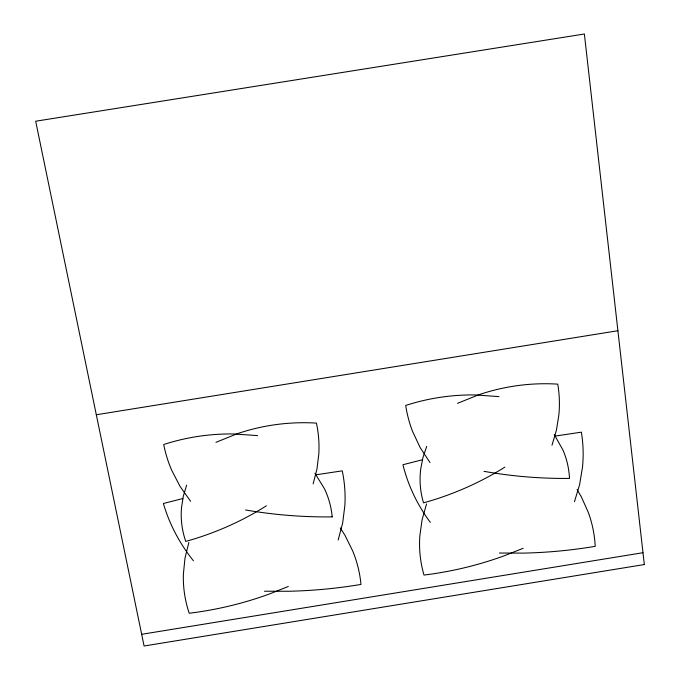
<?xml version="1.0" encoding="UTF-8"?>
<svg xmlns="http://www.w3.org/2000/svg" width="680" height="680" viewBox="0 0 680 680"><rect width="100%" height="100%" fill="white"/><g stroke="black" fill="none" stroke-linecap="round" stroke-linejoin="round"><path stroke-width="1.02" d="M188.836 542.495L184.977 558.263L183.379 574.217A125.078 118.031 -3.9 0 0 189.21 613.258A372.317 360.077 36.2 0 0 269.288 594.039L288.311 586.466M313.14 483.888L316.982 468.962L318.835 453.713A124.78 119.654 11 0 0 316.429 423.096A194.99 182.971 -3.7 0 0 237.082 433.78L215.959 442.331M338.173 540.031L342.652 523.056L344.853 505.708A143.233 136.382 7.4 0 0 342.252 470.858L316.03 474.776M426.538 503.956L422.076 519.8L419.832 535.823A125.078 117.436 -23.2 0 0 423.997 575.067A366.928 363.409 -62.2 0 0 504.058 555.866L523.2 548.275M551.998 445.221L556.418 430.227L558.875 414.911A123.913 119.876 -21.9 0 0 557.762 384.14A194.837 182.197 -21.5 0 0 478.771 394.765L457.504 403.333M574.472 501.679L579.606 484.627L582.496 467.194A142.324 136.553 -19.1 0 0 581.358 432.166L555.229 436.067M186.618 485.206L183.269 496.358L181.509 507.731A89.122 84.957 0.4 0 0 185.768 541.416C214.174 533.511 241.459 521.568 266.381 505.792M426.7 446.377L422.926 457.581L420.716 469.013A89.003 84.634 -24 0 0 423.538 502.86C452.158 494.912 479.621 482.91 504.815 467.177M182.861 498.517L163.379 503.498C169.481 524.356 179.843 543.873 193.443 560.804M422.433 459.748L402.942 464.729C408.085 485.537 417.495 505.223 430.346 522.367M141.669 634.304L642.991 552.712M96.314 414.766L617.908 330.726M264.477 591.226L288.702 591.269A533.12 517.973 74.4 0 0 360.978 584.426A131.487 123.394 1.9 0 0 352.784 551.131L345.032 535.423L340.28 527.927M499.417 553.035L523.396 553.112A536.588 511.785 -73.1 0 0 595.221 546.329A130.866 123.352 -17.1 0 0 588.481 512.856L581.46 497.063L577.057 489.523M332.188 516.885C303.161 517.216 274.125 514.913 245.523 509.966M257.584 435.608L233.946 433.967A204.587 190.944 1.2 0 0 163.71 444.516A133.042 128.979 0.1 0 0 171.725 470.331L180.064 486.429L190.638 501.33M498.992 396.635L475.651 394.952A203.618 190.893 -16.2 0 0 405.697 405.45A133.441 127.925 -33.3 0 0 412.565 431.409L420.163 447.601L430.015 462.587M483.99 471.333C512.202 476.365 540.855 478.703 569.5 478.414A89.496 85.221 -21.3 0 0 562.946 450.015L554.217 434.528M314.933 473.246L324.394 488.631A89.803 85.365 2.8 0 1 332.197 516.885M644.325 564.544L144.083 646L35.674 121.219L584.375 34L644.325 564.544"/></g></svg>
